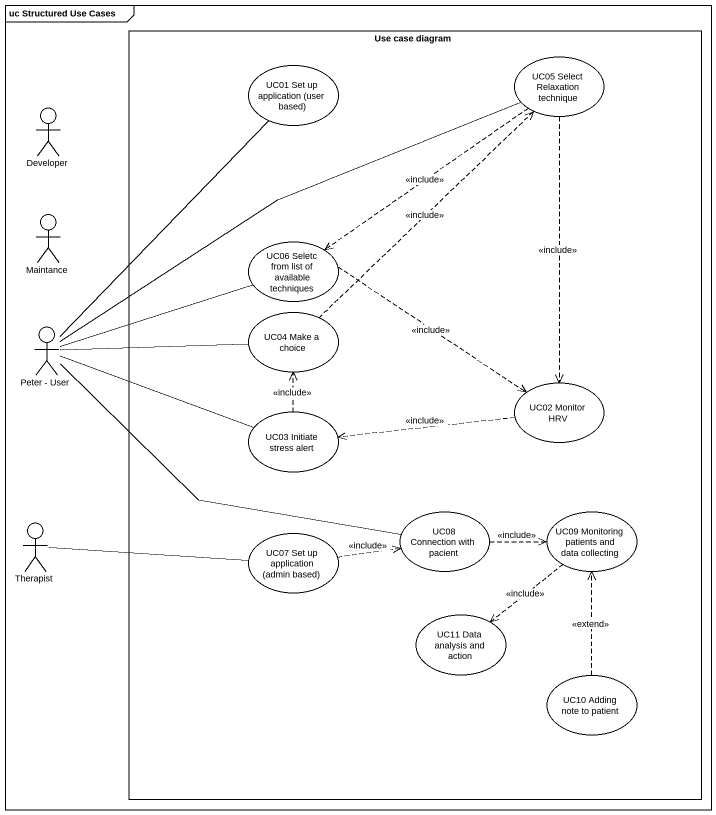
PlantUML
@startuml
mainframe uc Structured Use Cases
rectangle "Use case diagram" as Use_case_diagram {
  usecase "UC01 Set up application (user based)" as UC01_Set_up_application
  usecase "UC05 Select Relaxation technique" as UC05_Select_Relaxation
  usecase "UC06 Seletc from list of available techniques" as UC06_Seletc_from_list_of
  usecase "UC04 Make a choice" as UC04_Make_a_choice
  usecase "UC03 Initiate stress alert" as UC03_Initiate_stress_alert
  usecase "UC02 Monitor HRV" as UC02_Monitor_HRV
  usecase "UC07 Set up application (admin based)" as UC07_Set_up_application
  usecase "UC08 Connection with pacient" as UC08_Connection_with_pacient
  usecase "UC09 Monitoring patients and data collecting" as UC09_Monitoring_patients
  usecase "UC11 Data analysis and action" as UC11_Data_analysis_and
  usecase "UC10 Adding note to patient" as UC10_Adding_note_to_patient
}
actor Developer
actor Maintance
actor "Peter - User" as Peter_User
actor Therapist
UC05_Select_Relaxation ..> UC06_Seletc_from_list_of : <<include>>
UC05_Select_Relaxation ..> UC02_Monitor_HRV : <<include>>
UC06_Seletc_from_list_of .right.> UC02_Monitor_HRV : <<include>>
Peter_User -up- UC01_Set_up_application
Peter_User -right- UC05_Select_Relaxation
Peter_User -right- UC06_Seletc_from_list_of
Peter_User -right- UC04_Make_a_choice
Peter_User -right- UC03_Initiate_stress_alert
Peter_User -right- UC08_Connection_with_pacient
UC04_Make_a_choice .up.> UC05_Select_Relaxation : <<include>>
UC03_Initiate_stress_alert .up.> UC04_Make_a_choice : <<include>>
UC02_Monitor_HRV .left.> UC03_Initiate_stress_alert : <<include>>
Therapist -right- UC07_Set_up_application
UC07_Set_up_application .right.> UC08_Connection_with_pacient : <<include>>
UC08_Connection_with_pacient .right.> UC09_Monitoring_patients : <<include>>
UC09_Monitoring_patients ..> UC11_Data_analysis_and : <<include>>
UC10_Adding_note_to_patient .up.> UC09_Monitoring_patients : <<extend>>
@enduml
